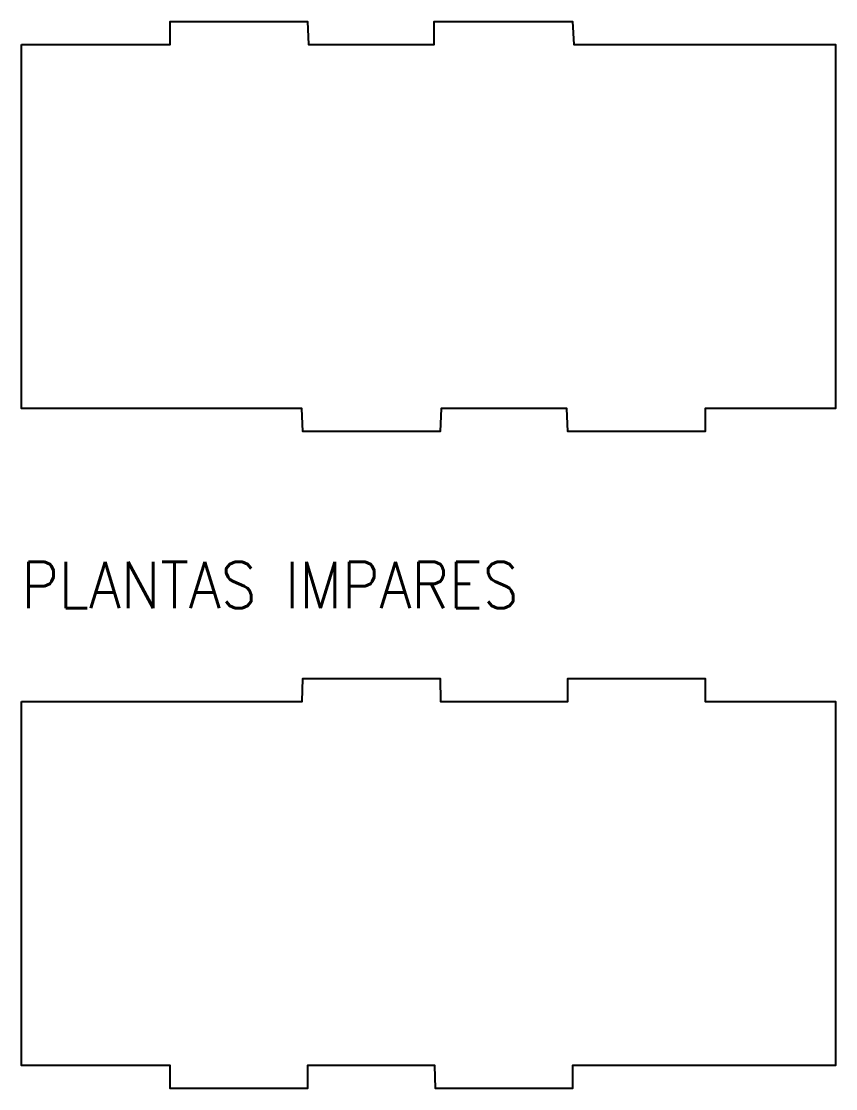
# Model space of a CAD drawing. Extents: x 2771 to 13802, y -1997 to 16878.
# Drawn here: x 8431 to 11957, y 3950 to 8572 of the extents above; entities that cross this region are included whole.
import ezdxf

# ---------------------------------------------------------------- set-up
doc = ezdxf.new("R2010")
doc.units = 0
doc.header["$LTSCALE"] = 60
doc.layers.add('CIELO', color=3, linetype='CONTINUOUS')
doc.styles.add('ROMANS', font='romans.shx', dxfattribs={"width": 0.9, "height": 10})

msp = doc.modelspace()

# ---------------------------------------------------------------- linework, layer by layer
at = {"layer": 'CIELO'}
for points in [[(8431.38332758, 8471.64672195), (9076.38332758, 8471.64672195), (9076.38332758, 8571.64672195), (9670.38332758, 8571.64672195), (9675.38332758, 8471.64672195), (10219.38332758, 8471.64672195), (10219.38332758, 8571.64672195), (10818.38332758, 8571.64672195), (10823.38332758, 8471.64672195), (11957.38332758, 8471.64672195), (11957.38332758, 6895.64672195), (11392.38332758, 6895.64672195), (11392.38332758, 6795.64672195), (10798.38332758, 6795.64672195), (10793.38332758, 6895.64672195), (10249.38332758, 6895.64672195), (10244.38332758, 6795.64672195), (9650.38332758, 6795.64672195), (9645.38332758, 6895.64672195), (8431.38332758, 6895.64672195), (8431.38332758, 8471.64672195)], [(8431.38332758, 5626.46052977), (9647.88332758, 5626.46052977), (9650.38332758, 5726.46052977), (10244.38332758, 5726.46052977), (10246.88332758, 5626.46052977), (10798.38332758, 5626.46052977), (10798.38332758, 5726.46052977), (11392.38332758, 5726.46052977), (11392.38332758, 5626.46052977), (11957.38332758, 5626.46052977), (11957.38332758, 4050.46052977), (10818.38332758, 4050.46052977), (10818.38332758, 3950.46052977), (10224.38332758, 3950.46052977), (10221.88332758, 4050.46052977), (9670.38332758, 4050.46052977), (9670.38332758, 3950.46052977), (9076.38332758, 3950.46052977), (9076.38332758, 4050.46052977), (8431.38332758, 4050.46052977), (8431.38332758, 5626.46052977)]]:
    msp.add_lwpolyline(points, dxfattribs=at)

# ---------------------------------------------------------------- texts
at = {"layer": 'CIELO', "insert": (8431.38332758, 6231.36386515), "char_height": 200, "attachment_point": 1, "style": 'ROMANS'}
msp.add_mtext_dynamic_manual_height_columns('PLANTAS IMPARES', width=2709.60842662, gutter_width=50, heights=[0], dxfattribs=at)

doc.saveas('drawing.dxf')
